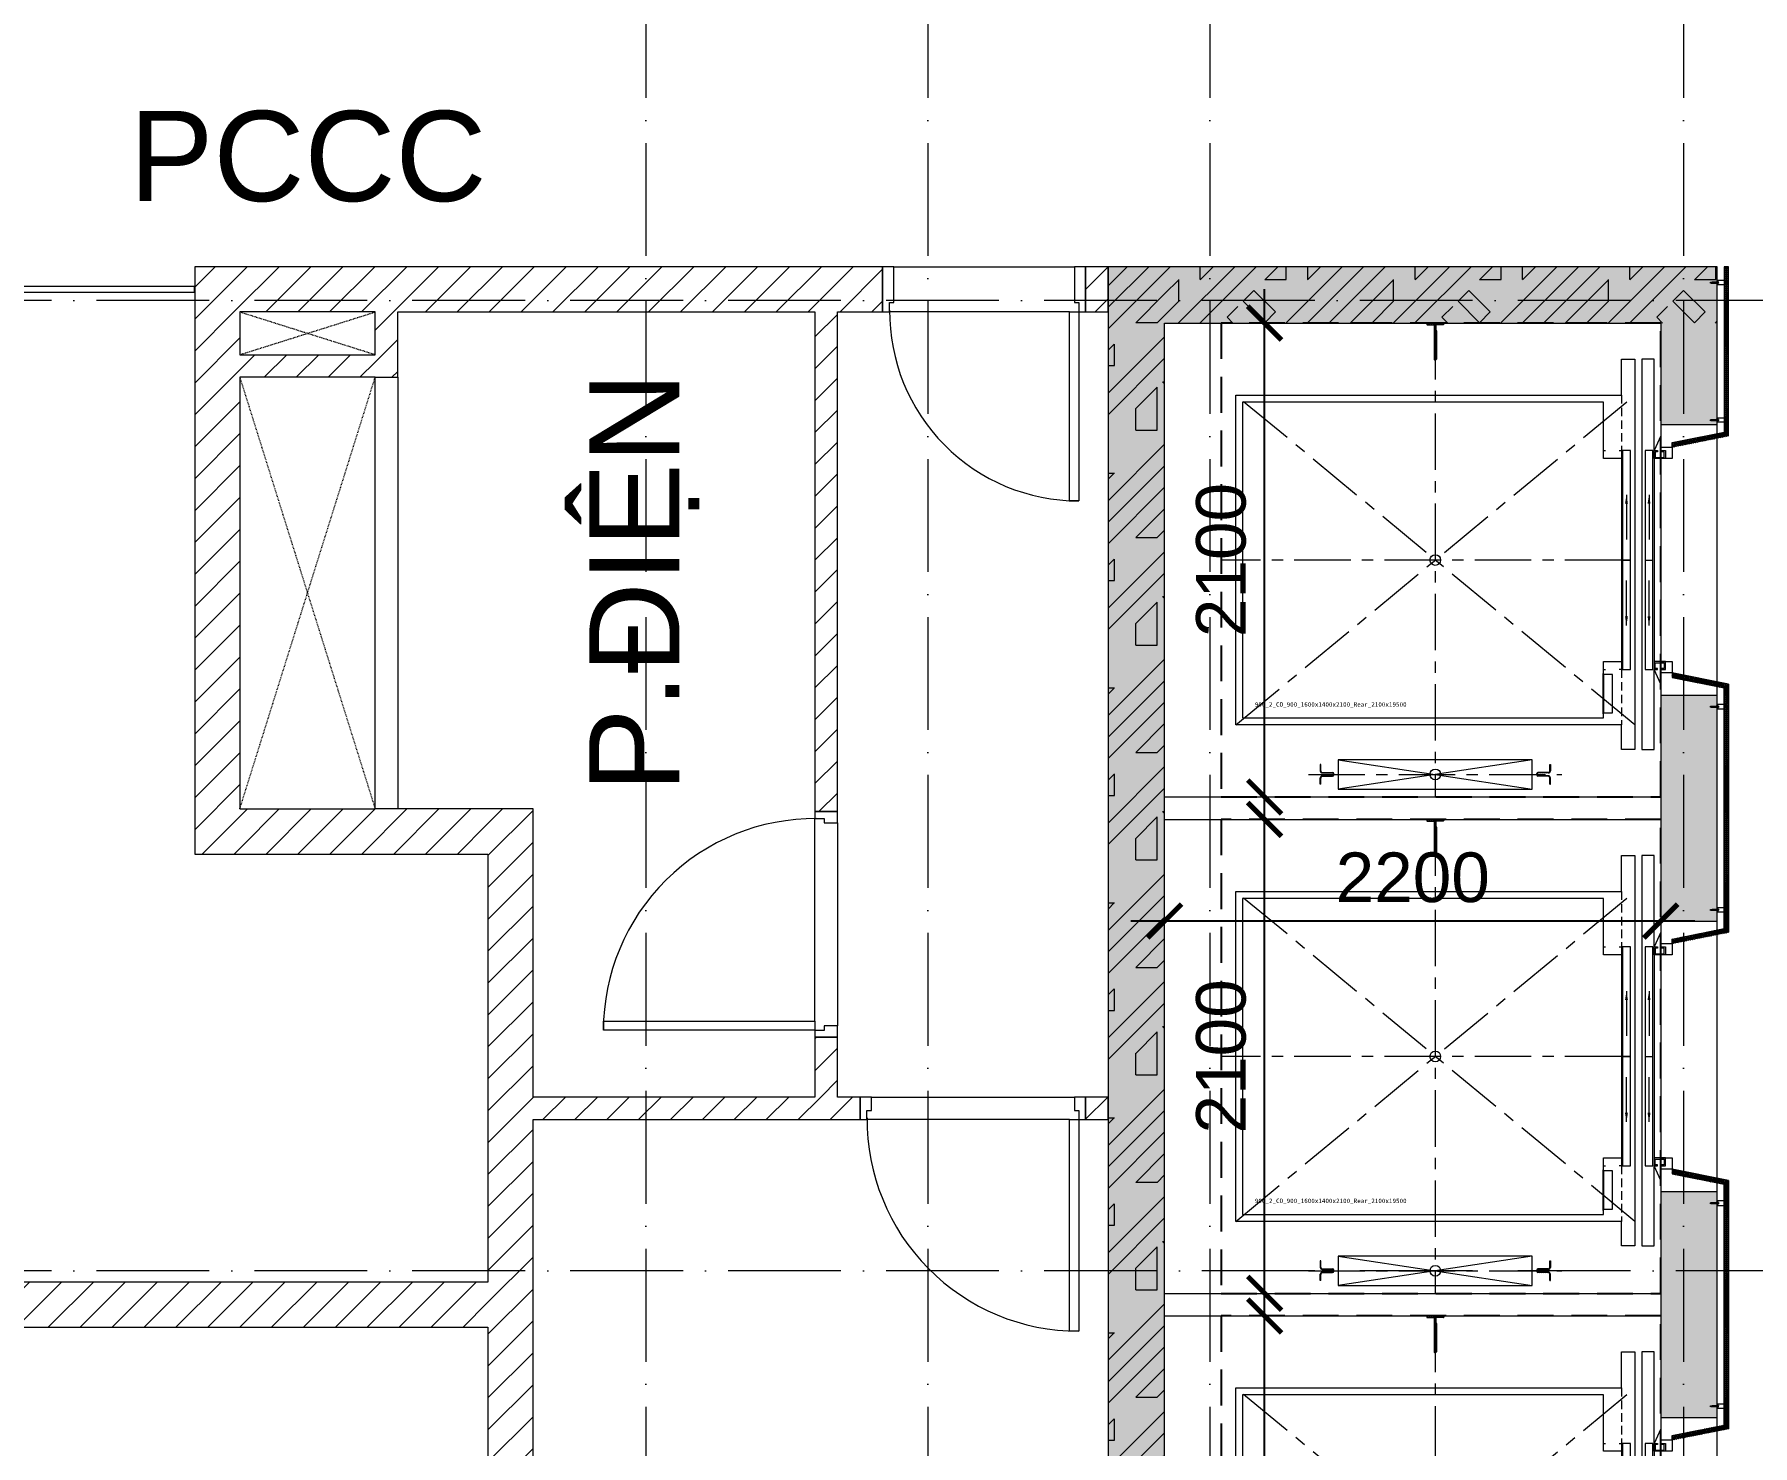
# Model space of a CAD drawing. Header units: millimetres. Extents: x -55734 to 110735, y -16086 to 119028.
# Drawn here: x 20740 to 28357, y 26075 to 32330 of the extents above; entities that cross this region are included whole.
import ezdxf

# ---------------------------------------------------------------- set-up
doc = ezdxf.new("R2010")
doc.units = ezdxf.units.MM
for name, pattern in [('CENTERX2', [4, 2.5, -0.5, 0.5, -0.5]), ('Dash', [6.35, 3.175, -3.175]), ('Grid Line', [14, 10, -2, 0, -2]), ('HIDDEN', [0.375, 0.25, -0.125]), ('HIDDEN2', [4.7625, 3.175, -1.5875])]:
    doc.linetypes.add(name, pattern=pattern)
for name, color, linetype, lineweight in [('A-DETL-GENF', 31, 'Continuous', 5), ('A-DETL-GENF-HDLN', 161, 'Dash', 5), ('CHU', 181, 'Continuous', 5), ('CUA', 31, 'Continuous', 9), ('GRA', 211, 'Continuous', 9), ('HATCH-TUONG', 152, 'Continuous', 9), ('KINH', 152, 'Continuous', 5), ('LAT-GACH', 140, 'Continuous', 13), ('NET THAY 2', 55, 'Continuous', 5), ('NET-CAT', 3, 'Continuous', 9), ('NET-THAY', 2, 'Continuous', 9), ('THIET-BI-1', 26, 'Continuous', 5), ('TRUC', 225, 'Continuous', 5)]:
    doc.layers.add(name, color=color, linetype=linetype, lineweight=lineweight)
doc.styles.add('Arial_1', font='arial.ttf', dxfattribs={"height": 400})
doc.styles.add('hoistway plan', font='chhbg.shx', dxfattribs={"height": 45})
doc.styles.add('TA1', font='arial.ttf')
doc.dimstyles.new('D_100', dxfattribs={"dimtxt": 220, "dimasz": 150, "dimexe": 150, "dimexo": 150, "dimgap": 80, "dimtad": 1, "dimdec": 0, "dimzin": 9, "dimtxsty": 'TA1', "dimblk": 'ARCHTICK', "dimcen": 1, "dimdle": 150, "dimclrd": 256, "dimclre": 256, "dimclrt": 7, "dimadec": 0, "dimazin": 0, "dimtfac": 1, "dimtdec": 0, "dimtix": 1, "dimtmove": 1, "dimatfit": 3, "dimfxl": 1, "dimtolj": 1, "dimtzin": 0, "dimlwd": -1, "dimlwe": -1, "dimarcsym": 0})
doc.dimstyles.new('hoistway plan', dxfattribs={"dimtxt": 45, "dimasz": 17, "dimexe": 15, "dimexo": 20, "dimgap": 25, "dimtad": 1, "dimdec": 0, "dimzin": 0, "dimdsep": 46, "dimtxsty": 'hoistway plan', "dimblk": 'DOT', "dimcen": 50, "dimclrd": 8, "dimclre": 8, "dimclrt": 3, "dimadec": 0, "dimazin": 0, "dimtfac": 1, "dimtdec": 0, "dimtmove": 1, "dimatfit": 3, "dimfxl": 1, "dimtolj": 1, "dimtzin": 0, "dimarcsym": 0})
pattern_1 = [(45, (95.25, 0), (-476.246, 476.246), []), (45, (190.5, 0), (-476.246, 476.246), []), (45, (0, 0), (-476.246, 476.246), []), (45, (476.25, 0), (-476.246, 476.246), []), (45, (571.5, 0), (-476.246, 476.246), []), (0, (381, 95.25), (0, 952.5), [95.25, -857.25]), (0, (476.25, 190.5), (0, 952.5), [95.25, -857.25]), (45, (381, 95.25), (0, 952.491), [134.683, -1212.342]), (45, (476.25, 95.25), (0, 952.491), [134.683, -1212.342]), (0, (381, 95.25), (0, 952.5), [95.25, -857.25]), (90, (-95.25, 95.25), (-952.5, 6e-14), [95.25, -857.25]), (90, (0, 95.25), (-952.5, 6e-14), [190.5, -762]), (45, (-95.25, 190.5), (0, 952.491), [134.683, -1212.342]), (90, (762, 381), (-952.5, 6e-14), [95.25, -857.25]), (0, (666.75, 381), (0, 952.5), [95.25, -857.25]), (45, (666.75, 381), (0, 952.491), [134.683, -1212.342]), (0, (857.25, 95.25), (0, 952.5), [95.25, -857.25]), (0, (857.25, 571.5), (0, 952.5), [95.25, -857.25]), (90, (1047.75, 666.75), (-952.5, 6e-14), [95.25, -857.25]), (45, (857.25, 571.5), (0, 952.491), [269.367, -1077.658]), (45, (952.5, 571.5), (0, 952.491), [134.683, -1212.342]), (45, (1143, 762), (0, 952.491), [134.683, -1212.342]), (0, (1143, 857.25), (0, 952.5), [95.25, -857.25]), (90, (1143, 762), (-952.5, 6e-14), [95.25, -857.25]), (0, (476.25, 762), (0, 952.5), [95.25, -857.25]), (0, (666.75, 857.25), (0, 952.5), [95.25, -857.25]), (90, (571.5, 762), (-952.5, 6e-14), [95.25, -857.25]), (90, (666.75, 762), (-952.5, 6e-14), [95.25, -857.25]), (45, (476.25, 762), (0, 952.491), [134.683, -1212.342]), (45, (666.75, 762), (0, 952.491), [134.683, -1212.342]), (135, (119, 214.8), (-952.491, 6e-14), [134.683, -1212.342]), (135, (238.1, 333.4), (-952.491, 6e-14), [134.683, -1212.342]), (135, (309.56, 404.8), (-952.491, 6e-14), [134.683, -1212.342]), (135, (333.4, 428.6), (-952.491, 6e-14), [134.683, -1212.342]), (135, (381, 476.25), (-952.491, 6e-14), [134.683, -1212.342]), (135, (404.8, 500.06), (-952.491, 6e-14), [134.683, -1212.342]), (135, (476.25, 571.5), (-952.491, 6e-14), [134.683, -1212.342]), (135, (523.9, 619.1), (-952.491, 6e-14), [134.683, -1212.342]), (45, (119, 214.8), (0, 952.491), [95.25, -1251.775]), (45, (238.1, 333.4), (0, 952.491), [67.36, -1279.665]), (45, (404.8, 500.06), (0, 952.491), [67.36, -1279.665]), (45, (309.56, 595.3), (0, 952.491), [67.36, -1279.665]), (45, (476.25, 571.5), (0, 952.491), [67.36, -1279.665]), (45, (381, 666.75), (0, 952.491), [67.36, -1279.665]), (0, (24.2, 309.5), (0, 952.5), [190.043, -762.457]), (0, (238.1, 523.9), (0, 952.5), [95.25, -857.25])]
pattern_2 = [(225, (281291.963, 17264.836), (4.41941738, -4.41941738), []), (315, (281291.963, 17264.836), (4.41941738, 4.41941738), [])]
pattern_3 = [(240.2551187, (159143.5025, 32413.0964), (5.42651964, -3.10086836), []), (330.2551187, (159143.5025, 32413.0964), (3.10086836, 5.42651964), [])]
pattern_4 = [(45, (0, 0), (-70.71068, 70.71068), [])]

# ---------------------------------------------------------------- blocks, each defined once
blk = doc.blocks.new('_DOT')
at = {"color": 0, "linetype": 'ByBlock'}
blk.add_line((-0.5, 0), (-1, 0), dxfattribs=at)
at = {"color": 0, "linetype": 'ByBlock', "const_width": 0.5}
blk.add_lwpolyline([(-0.25, 0, 1), (0.25, 0, 1)], format="xyb", close=True, dxfattribs=at)
blk = doc.blocks.new('A$C1F5A74C7')
at = {"color": 0, "lineweight": 5}
for p, q in [((0, 10), (0, 12)), ((0, 10), (21, 10)), ((3, 8), (3, 10)), ((3, 5), (3, 7)), ((5, 91), (10, 94)), ((5, 91), (5, 29)), ((5, 91), (15, 91)), ((6, 78), (5, 75)), ((5, 75), (8, 75)), ((6, 72), (5, 69)), ((5, 69), (8, 69)), ((6, 66), (5, 63)), ((5, 63), (8, 63)), ((6, 60), (5, 57)), ((5, 57), (8, 57)), ((6, 54), (5, 51)), ((5, 51), (8, 51)), ((5, 49), (8, 49)), ((5, 10), (5, 29)), ((8, 5), (5, 5)), ((7, 80), (6, 78)), ((6, 78), (10, 78)), ((8, 73), (6, 72)), ((8, 67), (6, 66)), ((8, 61), (6, 60)), ((8, 55), (6, 54)), ((8, 82), (7, 80)), ((7, 81), (10, 81)), ((7, 80), (10, 80)), ((7, 29), (7, 76)), ((7, 10), (7, 31)), ((7, 9), (7, 10)), ((7, 5), (7, 8)), ((7, 5), (7, 5)), ((9, 84), (8, 82)), ((8, 83), (10, 83)), ((8, 73), (8, 75)), ((8, 69), (8, 67)), ((8, 61), (8, 63)), ((8, 57), (8, 55)), ((8, 51), (8, 49)), ((10, 87), (9, 85)), ((9, 85), (12, 86)), ((10, 5), (9, 5)), ((10, 99), (10, 11)), ((10, 94), (15, 91)), ((10, 87), (12, 85)), ((10, 41), (10, 80)), ((10, 78), (15, 78)), ((10, 41), (11, 41)), ((10, 13), (10, 0)), ((12, 5), (10, 5)), ((11, 84), (13, 84)), ((11, 81), (14, 82)), ((11, 41), (11, 80)), ((11, 80), (14, 80)), ((12, 84), (12, 83)), ((12, 73), (12, 75)), ((12, 75), (15, 75)), ((12, 73), (15, 72)), ((12, 69), (12, 67)), ((12, 69), (15, 69)), ((12, 67), (15, 66)), ((12, 61), (12, 63)), ((12, 63), (15, 63)), ((12, 61), (15, 60)), ((12, 57), (12, 55)), ((12, 57), (15, 57)), ((12, 55), (15, 54)), ((12, 49), (12, 51)), ((12, 51), (15, 51)), ((12, 49), (15, 49)), ((12, 5), (12, 5)), ((13, 82), (14, 80)), ((16, 5), (13, 5)), ((14, 80), (15, 78)), ((14, 29), (14, 76)), ((14, 10), (14, 31)), ((14, 9), (14, 10)), ((14, 5), (14, 8)), ((15, 91), (15, 29)), ((15, 78), (15, 75)), ((15, 72), (15, 69)), ((15, 66), (15, 63)), ((15, 60), (15, 57)), ((15, 54), (15, 51)), ((15, 10), (15, 29)), ((18, 10), (18, 8)), ((18, 7), (18, 5)), ((21, 10), (21, 12))]:
    blk.add_line(p, q, dxfattribs=at)
for centre, radius, start, end in [((5, 7), 2.77, 227.3489, 309.0524), ((10, 15), 10.9, 250.5292, 255.5659), ((10, 15), 10.9, 263.51, 276.4907), ((10, 15), 10.9, 284.1671, 289.4715), ((16, 7), 2.77, 230.845, 312.6565)]:
    blk.add_arc(centre, radius, start, end, dxfattribs=at)
blk = doc.blocks.new('*U121')
for p, q in [((11.2, 0), (10.7, 0)), ((11.7, 0), (11.2, 0)), ((12.4, 0), (12.2, 0)), ((14.1, 0), (12.9, 0)), ((14.1, 2.9), (14.1, 4)), ((14.1, 2.4), (14.1, 2.9)), ((14.1, 1.8), (14.1, 1.9)), ((14.1, 0), (14.1, 1.2)), ((14.1, 0), (14.1, -1.2)), ((14.1, 0), (15.4, 0)), ((15.9, 0), (16, 0)), ((16.6, 0), (17, 0)), ((17, 0), (18.1, 0)), ((47.7, 10), (47.7, -10)), ((14.1, -1.8), (14.1, -1.9)), ((14.1, -2.4), (14.1, -2.9)), ((14.1, -2.9), (14.1, -4))]:
    blk.add_line(p, q)
blk.add_lwpolyline([(50, 10), (9.5, 10, 0.414215), (7.5, 8), (7.5, -8, 0.414214), (9.5, -10), (50, -10)], format="xyb")
for radius in [2.9, 0.712]:
    blk.add_circle((14.1, 0), radius)
at = {"extrusion": (0, 0, -1), "xscale": 0.3999999999068677, "yscale": 0.3999999999068677, "zscale": -0.4, "rotation": 90.00000000000001}
blk.add_blockref('A$C1F5A74C7', (-42.8, -4.2), dxfattribs=at)
blk = doc.blocks.new('_ARCHTICK')
at = {"color": 0, "linetype": 'ByBlock', "const_width": 0.15}
blk.add_lwpolyline([(-0.5, -0.5), (0.5, 0.5)], dxfattribs=at)
blk = doc.blocks.new('*D123')
at = {"layer": 'Defpoints', "transparency": 16777216}
blk.add_line((28100.5, 28399.9), (25600.5, 28399.9), dxfattribs=at)
at = {"layer": 'Defpoints', "color": 0, "transparency": 16777216}
for p in [(25750.5, 28399.9), (25750.5, 28399.9), (27950.5, 28399.9)]:
    blk.add_point(p, dxfattribs=at)
at = {"layer": 'Defpoints', "transparency": 16777216, "xscale": 150, "yscale": 150, "zscale": 150}
for p, rotation in [((25750.5, 28399.9), 179.9999999999999), ((27950.5, 28399.9), 359.9999999999999)]:
    blk.add_blockref('_ARCHTICK', p, dxfattribs=dict(at, rotation=rotation))
at = {"layer": 'Defpoints', "color": 7, "transparency": 16777216, "insert": (26850.5, 28592.3), "char_height": 220, "attachment_point": 5, "style": 'TA1'}
blk.add_mtext('\\A1;2200', dxfattribs=at)
blk = doc.blocks.new('*D124')
at = {"layer": 'Defpoints', "transparency": 16777216}
blk.add_line((26193.9, 24399.9), (26193.9, 26799.9), dxfattribs=at)
at = {"layer": 'Defpoints', "color": 0, "transparency": 16777216}
for p in [(26193.9, 26649.9), (26193.9, 26649.9), (26193.9, 24549.9)]:
    blk.add_point(p, dxfattribs=at)
at = {"layer": 'Defpoints', "transparency": 16777216, "xscale": 150, "yscale": 150, "zscale": 150}
for p, rotation in [((26193.9, 26649.9), 89.9999999999999), ((26193.9, 24549.9), 269.9999999999999)]:
    blk.add_blockref('_ARCHTICK', p, dxfattribs=dict(at, rotation=rotation))
at = {"layer": 'Defpoints', "color": 7, "transparency": 16777216, "insert": (26001.5, 25599.9), "char_height": 220, "attachment_point": 5, "rotation": 90, "style": 'TA1'}
blk.add_mtext('\\A1;2100', dxfattribs=at)
blk = doc.blocks.new('*D125')
at = {"layer": 'Defpoints', "transparency": 16777216}
blk.add_line((26193.9, 26599.9), (26193.9, 28999.9), dxfattribs=at)
at = {"layer": 'Defpoints', "color": 0, "transparency": 16777216}
for p in [(26193.9, 28849.9), (26193.9, 28849.9), (26193.9, 26749.9)]:
    blk.add_point(p, dxfattribs=at)
at = {"layer": 'Defpoints', "transparency": 16777216, "xscale": 150, "yscale": 150, "zscale": 150}
for p, rotation in [((26193.9, 28849.9), 89.9999999999999), ((26193.9, 26749.9), 269.9999999999999)]:
    blk.add_blockref('_ARCHTICK', p, dxfattribs=dict(at, rotation=rotation))
at = {"layer": 'Defpoints', "color": 7, "transparency": 16777216, "insert": (26001.5, 27799.9), "char_height": 220, "attachment_point": 5, "rotation": 90, "style": 'TA1'}
blk.add_mtext('\\A1;2100', dxfattribs=at)
blk = doc.blocks.new('*D126')
at = {"layer": 'Defpoints', "transparency": 16777216}
blk.add_line((26193.9, 28799.9), (26193.9, 31199.9), dxfattribs=at)
at = {"layer": 'Defpoints', "color": 0, "transparency": 16777216}
for p in [(26193.9, 31049.9), (26193.9, 31049.9), (26193.9, 28949.9)]:
    blk.add_point(p, dxfattribs=at)
at = {"layer": 'Defpoints', "transparency": 16777216, "xscale": 150, "yscale": 150, "zscale": 150}
for p, rotation in [((26193.9, 31049.9), 89.9999999999999), ((26193.9, 28949.9), 269.9999999999999)]:
    blk.add_blockref('_ARCHTICK', p, dxfattribs=dict(at, rotation=rotation))
at = {"layer": 'Defpoints', "color": 7, "transparency": 16777216, "insert": (26001.5, 29999.9), "char_height": 220, "attachment_point": 5, "rotation": 90, "style": 'TA1'}
blk.add_mtext('\\A1;2100', dxfattribs=at)
blk = doc.blocks.new('System Panel - Glazed-532155-MẶT BẰNG TẦNG 1')
at = {"layer": 'KINH', "lineweight": 9}
for p, q in [((477.3, 12.7), (-477.3, 12.7)), ((-477.3, 12.7), (-477.3, -12.7)), ((477.3, -12.7), (477.3, 12.7)), ((-477.3, -12.7), (477.3, -12.7))]:
    blk.add_line(p, q, dxfattribs=at)
blk = doc.blocks.new('CUA 1 CANH MO - 2 - Type 1-364430-MẶT BẰNG TẦNG 1')
at = {"layer": 'CUA'}
for p, q in [((-317.5, 940.3), (-277.5, 940.3)), ((-317.5, 102.3), (-317.5, 940.3)), ((-277.5, 940.3), (-277.5, 102.3)), ((-277.5, 102.3), (-317.5, 102.3))]:
    blk.add_line(p, q, dxfattribs=at)
at = {"layer": 'CUA', "lineweight": 5}
for p, q in [((-318.5, 102.3), (-348.5, 102.3)), ((-348.5, 102.3), (-348.5, -97.7)), ((-318.5, 61.3), (-318.5, 102.3)), ((551.5, 102.3), (521.5, 102.3)), ((521.5, 102.3), (521.5, 61.3)), ((551.5, -97.7), (551.5, 102.3)), ((-298.5, 61.3), (-318.5, 61.3)), ((-298.5, -97.7), (-298.5, 61.3)), ((521.5, 61.3), (501.5, 61.3)), ((501.5, 61.3), (501.5, -97.7)), ((-348.5, -97.7), (-298.5, -97.7)), ((501.5, -97.7), (551.5, -97.7))]:
    blk.add_line(p, q, dxfattribs=at)
blk.add_arc((-317.5, 102.3), 838, 359.5, 90, dxfattribs=at)
blk = doc.blocks.new('CUA 1 CANH MO - 2 - Type 1000-558457-MẶT BẰNG TẦNG 1')
at = {"layer": 'CUA'}
for p, q in [((-367.5, 990.3), (-327.5, 990.3)), ((-367.5, 52.3), (-367.5, 990.3)), ((-327.5, 990.3), (-327.5, 52.3)), ((-327.5, 52.3), (-367.5, 52.3))]:
    blk.add_line(p, q, dxfattribs=at)
at = {"layer": 'CUA', "lineweight": 5}
for p, q in [((-368.5, 52.3), (-398.5, 52.3)), ((-398.5, 52.3), (-398.5, -47.7)), ((-368.5, 11.3), (-368.5, 52.3)), ((-348.5, 11.3), (-368.5, 11.3)), ((-348.5, -47.7), (-348.5, 11.3)), ((571.5, 11.3), (551.5, 11.3)), ((551.5, 11.3), (551.5, -47.7)), ((601.5, 52.3), (571.5, 52.3)), ((571.5, 52.3), (571.5, 11.3)), ((601.5, -47.7), (601.5, 52.3)), ((-398.5, -47.7), (-348.5, -47.7)), ((551.5, -47.7), (601.5, -47.7))]:
    blk.add_line(p, q, dxfattribs=at)
blk.add_arc((-367.5, 52.3), 938, 359.5, 90, dxfattribs=at)
blk = doc.blocks.new('CUA 1 CANH MO - 2 - Type 1000-558396-MẶT BẰNG TẦNG 1')
at = {"layer": 'CUA'}
for p, q in [((-367.5, 990.3), (-327.5, 990.3)), ((-367.5, 52.3), (-367.5, 990.3)), ((-327.5, 990.3), (-327.5, 52.3)), ((-327.5, 52.3), (-367.5, 52.3))]:
    blk.add_line(p, q, dxfattribs=at)
at = {"layer": 'CUA', "lineweight": 5}
for p, q in [((-368.5, 52.3), (-398.5, 52.3)), ((-398.5, 52.3), (-398.5, -47.7)), ((-368.5, 11.3), (-368.5, 52.3)), ((-348.5, 11.3), (-368.5, 11.3)), ((-348.5, -47.7), (-348.5, 11.3)), ((571.5, 11.3), (551.5, 11.3)), ((551.5, 11.3), (551.5, -47.7)), ((601.5, 52.3), (571.5, 52.3)), ((571.5, 52.3), (571.5, 11.3)), ((601.5, -47.7), (601.5, 52.3)), ((-398.5, -47.7), (-348.5, -47.7)), ((551.5, -47.7), (601.5, -47.7))]:
    blk.add_line(p, q, dxfattribs=at)
blk.add_arc((-367.5, 52.3), 938, 359.5, 90, dxfattribs=at)
blk = doc.blocks.new('Family1 - Family1-778216-MẶT BẰNG TẦNG 1')
at = {"layer": 'A-DETL-GENF'}
for p, q in [((600, 1913.1), (0, 1913.1)), ((0, 1913.1), (0, 0)), ((600, 0), (600, 1913.1)), ((0, 0), (600, 0))]:
    blk.add_line(p, q, dxfattribs=at)
at = {"layer": 'A-DETL-GENF-HDLN'}
for p, q in [((0, 1913.1), (600, 0.8)), ((0, 0), (600, 1912.3))]:
    blk.add_line(p, q, dxfattribs=at)
blk = doc.blocks.new('Family1 - Family1-819292-MẶT BẰNG TẦNG 1')
at = {"layer": 'A-DETL-GENF'}
for p, q in [((600, 190), (0, 190)), ((0, 190), (0, 0)), ((600, 0), (600, 190)), ((0, 0), (600, 0))]:
    blk.add_line(p, q, dxfattribs=at)
at = {"layer": 'A-DETL-GENF-HDLN'}
for p, q in [((0, 190), (600, 0.8)), ((0, 0), (600, 189.2))]:
    blk.add_line(p, q, dxfattribs=at)
blk = doc.blocks.new('P13_13_900_CO_900_1600x1350_Rear_2050x1910')
h = blk.add_hatch()
h.set_pattern_fill('ANSI31', color=256, scale=50, angle=90, style=0)
h.set_pattern_definition([(225, (-738.679, 3896.771), (-4.419417, 4.419417), [])])
h.paths.add_polyline_path([(-946.5, 2019.1, 0.227735), (-945.8, 2017.6, -0.227735), (-945, 2016), (-945, 1990, -0.414214), (-947, 1988), (-953, 1988, -0.414214), (-955, 1990), (-955, 2016, -0.227735), (-954.3, 2017.6, 0.227735), (-953.5, 2019.1), (-953.5, 2041, 0.414214), (-955.5, 2043), (-985.5, 2043, -0.414214), (-987.5, 2045), (-987.5, 2050), (-912.5, 2050), (-912.5, 2045, -0.414214), (-914.5, 2043), (-944.5, 2043, 0.414214), (-946.5, 2041)])
h = blk.add_hatch()
h.set_pattern_fill('ANSI31', color=256, scale=50, angle=90, style=0)
h.set_pattern_definition([(315, (-3335.6985, 52.7706), (-4.419417, -4.419417), [])])
h.paths.add_polyline_path([(-1460, 6.5), (-1458, 6.5), (-1458, 33.8, -0.414214), (-1450, 41.8), (-1405, 41.8, 0.414214), (-1400, 46.8), (-1400, 53.2, 0.414214), (-1405, 58.2), (-1450, 58.2, -0.414214), (-1458, 66.2), (-1458, 93.5), (-1460, 93.5), (-1460, 65.2, 0.414214), (-1451, 56.2), (-1406, 56.2, -0.414214), (-1402, 52.2), (-1402, 47.8, -0.414214), (-1406, 43.8), (-1451, 43.8, 0.414214), (-1460, 34.8)])
h = blk.add_hatch()
h.set_pattern_fill('ANSI31', color=256, scale=50, angle=90, style=0)
h.set_pattern_definition([(225, (1435.637, 52.7706), (4.419417, -4.419417), [])])
h.paths.add_polyline_path([(-440, 6.5), (-442, 6.5), (-442, 33.8, 0.414214), (-450, 41.8), (-495, 41.8, -0.414214), (-500, 46.8), (-500, 53.2, -0.414214), (-495, 58.2), (-450, 58.2, 0.414214), (-442, 66.2), (-442, 93.5), (-440, 93.5), (-440, 65.2, -0.414214), (-449, 56.2), (-494, 56.2, 0.414214), (-498, 52.2), (-498, 47.8, 0.414214), (-494, 43.8), (-449, 43.8, -0.414214), (-440, 34.8)])
for p, q in [((-987.5, 2050), (-912.5, 2050)), ((-987.5, 2050), (-987.5, 2045)), ((-985.5, 2043), (-955.5, 2043)), ((-955, 2016), (-955, 1890)), ((-953.5, 2019.1), (-953.5, 2041)), ((-946.5, 2019.1), (-946.5, 2041)), ((-945, 2016), (-945, 1890)), ((-914.5, 2043), (-944.5, 2043)), ((-912.5, 2050), (-912.5, 2045)), ((-953, 1888), (-947, 1888)), ((50, 1550), (20, 1485)), ((-205, 1485), (-195, 1485)), ((-125, 1450), (-125, 550)), ((-65, 1450), (-65, 550)), ((-65, 1450), (-65, 550)), ((-35, 1450), (-35, 550)), ((20, 1450), (20, 550)), ((-85, 1000), (-120, 1000)), ((-85, 1000), (-120, 1000)), ((-205, 515), (-195, 515)), ((50, 450), (20, 515)), ((-1458, 93.5), (-1460, 93.5)), ((-1460, 93.5), (-1460, 65.2)), ((-1458, 66.2), (-1458, 93.5)), ((-442, 66.2), (-442, 93.5)), ((-442, 93.5), (-440, 93.5)), ((-440, 93.5), (-440, 65.2)), ((-1460, 6.5), (-1460, 34.8)), ((-1458, 6.5), (-1460, 6.5)), ((-1458, 6.5), (-1458, 33.8)), ((-1451, 56.2), (-1406, 56.2)), ((-1451, 43.8), (-1406, 43.8)), ((-1450, 58.2), (-1405, 58.2)), ((-1450, 41.8), (-1405, 41.8)), ((-1402, 47.8), (-1402, 52.2)), ((-1400, 46.8), (-1400, 53.2)), ((-500, 46.8), (-500, 53.2)), ((-498, 47.8), (-498, 52.2)), ((-450, 58.2), (-495, 58.2)), ((-450, 41.8), (-495, 41.8)), ((-449, 56.2), (-494, 56.2)), ((-449, 43.8), (-494, 43.8)), ((-442, 6.5), (-442, 33.8)), ((-442, 6.5), (-440, 6.5)), ((-440, 6.5), (-440, 34.8))]:
    blk.add_line(p, q)
at = {"linetype": 'CENTERX2', "ltscale": 100}
for p, q in [((-950, 2050), (-950, -50)), ((-1835, 269), (-65, 1731)), ((-65, 269), (-1835, 1731)), ((-125, 1000), (-1900, 1000)), ((-1511.8, 50), (-389.2, 50))]:
    blk.add_line(p, q, dxfattribs=at)
at = {"linetype": 'HIDDEN', "ltscale": 150}
for p, q in [((-125, 1731), (-125, 1485)), ((-125, 515), (-125, 269))]:
    blk.add_line(p, q, dxfattribs=at)
at = {"ltscale": 100}
for p, q in [((-520, 115), (-1380, -15)), ((-1380, 115), (-520, -15))]:
    blk.add_line(p, q, dxfattribs=at)
for points in [[(-65, 550), (-65, 160), (-125, 160), (-125, 269), (-1835, 269), (-1835, 1731), (-125, 1731), (-125, 1890), (-65, 1890), (-65, 1890)], [(-65, 1890), (-65, 1450)], [(20, 1472.9), (20, 1890), (-35, 1890), (-35, 1450)], [(-135, 1485), (-125, 1485), (-125, 1450), (-205, 1450), (-205, 1485), (-205, 1700), (-1805, 1700), (-1805, 300), (-205, 300), (-205, 515), (-205, 550), (-125, 550), (-125, 515), (-135, 515)], [(-120, 1000), (-85, 1000), (-85, 1485), (-120, 1485), (-120, 515), (-85, 515), (-85, 1000)], [(-20, 1000), (15, 1000), (15, 1485), (-20, 1485), (-20, 515), (15, 515), (15, 1000)], [(70, 1485), (70, 1450), (20, 1450), (20, 1485), (35, 1485), (35, 1480), (25, 1480), (25, 1455), (65, 1455), (65, 1480), (55, 1480), (55, 1485), (70, 1485)], [(-35, 550), (-35, 160), (20, 160), (20, 515)], [(70, 515), (70, 550), (20, 550), (20, 515), (35, 515), (35, 520), (25, 520), (25, 545), (65, 545), (65, 520), (55, 520), (55, 515), (70, 515)]]:
    blk.add_lwpolyline(points)
for points in [[(50, 1450), (50, 1500), (100, 1500), (100, 1450)], [(50, 500), (50, 550), (100, 550), (100, 500)], [(-205, 317.8), (-205, 497.8), (-207, 497.8), (-207, 317.8)], [(-165, 322.8), (-165, 492.8), (-205, 492.8), (-205, 322.8)], [(-520, 115), (-1380, 115), (-1380, -15), (-520, -15)]]:
    blk.add_lwpolyline(points, close=True)
for centre in [(-950, 1000), (-950, 50)]:
    blk.add_circle(centre, 23.8, dxfattribs=at)
for centre, radius, start, end in [((-985.5, 2045), 2, 180, 270), ((-955.5, 2041), 2, 0, 90), ((-953, 2016), 2, 128.68219, 180), ((-955.5, 2019.1), 2, 308.68219, 0), ((-944.5, 2041), 2, 90, 180), ((-944.5, 2019.1), 2, 180, 231.31781), ((-947, 2016), 2, 0, 51.31781), ((-914.5, 2045), 2, 270, 0), ((-953, 1890), 2, 180, 270), ((-947, 1890), 2, 270, 0), ((-1451, 65.2), 9, 180, 270), ((-1451, 34.8), 9, 90, 180), ((-1450, 66.2), 8, 180, 270), ((-1450, 33.8), 8, 90, 180), ((-1406, 52.2), 4, 0, 90), ((-1406, 47.8), 4, 270, 0), ((-1405, 53.2), 5, 0, 90), ((-1405, 46.8), 5, 270, 0), ((-495, 53.2), 5, 90, 180), ((-495, 46.8), 5, 180, 270), ((-494, 52.2), 4, 90, 180), ((-494, 47.8), 4, 180, 270), ((-450, 66.2), 8, 270, 0), ((-450, 33.8), 8, 0, 90), ((-449, 65.2), 9, 270, 0), ((-449, 34.8), 9, 0, 90)]:
    blk.add_arc(centre, radius, start, end)
at = {"layer": 'Defpoints', "linetype": 'HIDDEN2', "ltscale": 50}
blk.add_lwpolyline([(-1900, -50), (50, -50), (50, 2050), (-1900, 2050)], close=True, dxfattribs=at)
at = {"layer": 'Defpoints'}
blk.add_text('900_2_CO_900_1600x1400x2100_Rear_2100x19500', height=20, dxfattribs=at).set_placement((-1750, 350))
for points in [[(-102.5, 1289.7), (-102.5, 1091.3)], [(-2.5, 1289.7), (-2.5, 1091.3)], [(-102.5, 710.3), (-102.5, 908.7)], [(-2.5, 710.3), (-2.5, 908.7)]]:
    blk.add_leader(points, dimstyle='hoistway plan', override={"dimasz": 40, "dimtad": 0, "dimclrd": 256})
blk = doc.blocks.new('A$C18732D84')
at = {"layer": 'GRA', "transparency": 33554687}
h = blk.add_hatch(dxfattribs=at)
h.set_pattern_fill('ANSI37', color=159, scale=50, angle=180, style=0)
h.set_pattern_definition(pattern_2)
h.paths.add_polyline_path([(5500, 14000), (5500, 14750), (5480, 14750), (5480, 14016.4)])
h = blk.add_hatch(dxfattribs=at)
h.set_pattern_fill('ANSI37', color=159, scale=50, angle=555.25512, style=0)
h.set_pattern_definition(pattern_3)
h.paths.add_polyline_path([(5500, 14000), (5250, 13950), (5250, 13970.4), (5480, 14016.4)])
h = blk.add_hatch(dxfattribs=at)
h.set_pattern_fill('ANSI37', color=159, scale=50, angle=555.25512, style=0)
h.set_pattern_definition(pattern_3)
h.paths.add_polyline_path([(5500, 12900), (5250, 12950), (5250, 12929.6), (5480, 12883.6)])
h = blk.add_hatch(dxfattribs=at)
h.set_pattern_fill('ANSI37', color=159, scale=50, angle=180, style=0)
h.set_pattern_definition(pattern_2)
h.paths.add_polyline_path([(5500, 12900), (5500, 11800), (5480, 11816.4), (5480, 12883.6)])
h = blk.add_hatch(dxfattribs=at)
h.set_pattern_fill('ANSI37', color=159, scale=50, angle=555.25512, style=0)
h.set_pattern_definition(pattern_3)
h.paths.add_polyline_path([(5500, 11800), (5250, 11750), (5250, 11770.4), (5480, 11816.4)])
h = blk.add_hatch(dxfattribs=at)
h.set_pattern_fill('ANSI37', color=159, scale=50, angle=555.25512, style=0)
h.set_pattern_definition([(240.2551187, (159143.5025, 30213.0964), (5.42651964, -3.10086836), []), (330.2551187, (159143.5025, 30213.0964), (3.10086836, 5.42651964), [])])
h.paths.add_polyline_path([(5500, 10700), (5250, 10750), (5250, 10729.6), (5480, 10683.6)])
h = blk.add_hatch(dxfattribs=at)
h.set_pattern_fill('ANSI37', color=159, scale=50, angle=180, style=0)
h.set_pattern_definition([(225, (281291.963, 15064.836), (4.41941738, -4.41941738), []), (315, (281291.963, 15064.836), (4.41941738, 4.41941738), [])])
h.paths.add_polyline_path([(5500, 10700), (5500, 9600), (5480, 9616.4), (5480, 10683.6)])
h = blk.add_hatch(dxfattribs=at)
h.set_pattern_fill('ANSI37', color=159, scale=50, angle=555.25512, style=0)
h.set_pattern_definition([(240.2551187, (159143.5025, 28013.0964), (5.42651964, -3.10086836), []), (330.2551187, (159143.5025, 28013.0964), (3.10086836, 5.42651964), [])])
h.paths.add_polyline_path([(5500, 9600), (5250, 9550), (5250, 9570.4), (5480, 9616.4)])
at = {"layer": 'NET-CAT'}
h = blk.add_hatch(color=256, dxfattribs=at)
h.dxf.hatch_style = 1
h.paths.add_polyline_path([(5450, 10650), (5200, 10650), (5200, 9650), (5450, 9650)], flags=17)
h.paths.add_polyline_path([(5450, 12850), (5200, 12850), (5200, 11850), (5450, 11850)], flags=17)
h.paths.add_polyline_path([(5450, 8450), (5200, 8450), (5200, 7450), (5450, 7450)], flags=17)
h.paths.add_polyline_path([(5450, 6250), (5200, 6250), (5200, 5800), (3000, 5800), (3000, 14500), (5200, 14500), (5200, 14050), (5450, 14050), (5450, 14750), (2750, 14750), (2750, 7850), (2350, 7850), (2350, 7600), (2750, 7600), (2750, 5800), (950, 5800), (950, 7600), (1350, 7600), (1350, 7850), (700, 7850), (700, 5800), (0, 5800), (0, 0), (4150, 0), (4150, 250), (250, 250), (250, 2750), (5450, 2750), (5450, 3000), (3200, 3000), (3200, 3875), (2950, 3875), (2950, 3000), (250, 3000), (250, 5550), (2950, 5550), (2950, 5075), (3200, 5075), (3200, 5550), (5450, 5550)])
at = {"layer": 'GRA'}
for points in [[(5500, 14000), (5500, 14750), (5480, 14750), (5480, 14016.4)], [(5500, 14000), (5250, 13950), (5250, 13970.4), (5480, 14016.4)], [(5500, 12900), (5250, 12950), (5250, 12929.6), (5480, 12883.6)], [(5500, 12900), (5500, 11800), (5480, 11816.4), (5480, 12883.6)], [(5500, 11800), (5250, 11750), (5250, 11770.4), (5480, 11816.4)], [(5500, 11800), (5250, 11750), (5250, 11770.4), (5480, 11816.4)], [(5500, 10700), (5250, 10750), (5250, 10729.6), (5480, 10683.6)], [(5500, 10700), (5500, 9600), (5480, 9616.4), (5480, 10683.6)], [(5500, 9600), (5250, 9550), (5250, 9570.4), (5480, 9616.4)]]:
    blk.add_lwpolyline(points, close=True, dxfattribs=at)
at = {"layer": 'LAT-GACH'}
for p, q in [((5450, 12910), (5450, 14050)), ((5200, 13900), (5200, 13000)), ((5450, 10710), (5450, 11850)), ((5200, 11700), (5200, 10800)), ((5450, 8510), (5450, 9650))]:
    blk.add_line(p, q, dxfattribs=at)
at = {"layer": 'NET THAY 2'}
for p, q in [((3000, 12400), (5200, 12400)), ((3000, 12300), (5200, 12300)), ((3000, 10200), (5200, 10200)), ((3000, 10100), (5200, 10100))]:
    blk.add_line(p, q, dxfattribs=at)
at = {"layer": 'NET-CAT'}
blk.add_lwpolyline([(3000, 5800), (3000, 14500), (5200, 14500), (5200, 14050), (5450, 14050), (5450, 14750), (2750, 14750), (2750, 7850), (2350, 7850), (2350, 7600), (2750, 7600), (2750, 5800)], dxfattribs=at)
for points in [[(5450, 12850), (5200, 12850), (5200, 11850), (5450, 11850)], [(5450, 10650), (5200, 10650), (5200, 9650), (5450, 9650)]]:
    blk.add_lwpolyline(points, close=True, dxfattribs=at)
at = {"layer": 'GRA', "xscale": -1}
for p in [(5500, 14680), (5500, 14070.4), (5500, 11900), (5500, 9700)]:
    blk.add_blockref('*U121', p, dxfattribs=at)
at = {"layer": 'GRA', "rotation": 180}
for p in [(5500, 12800), (5500, 10600)]:
    blk.add_blockref('*U121', p, dxfattribs=at)
at = {"layer": 'GRA', "xscale": -1, "rotation": 359.9999999999978}
for p in [(5500, 11900), (5500, 9700)]:
    blk.add_blockref('*U121', p, dxfattribs=at)
at = {"layer": 'THIET-BI-1'}
for p in [(5150, 12450), (5150, 10250), (5150, 8050)]:
    blk.add_blockref('P13_13_900_CO_900_1600x1350_Rear_2050x1910', p, dxfattribs=at)
at = {"layer": 'Defpoints'}
for base, p1, p2, picture, middle in [((3443.3, 14500), (3443.3, 12400), (3443.3, 14500), '*D126', (3251, 13450)), ((3443.3, 12300), (3443.3, 10200), (3443.3, 12300), '*D125', (3251, 11250)), ((3443.3, 10100), (3443.3, 8000), (3443.3, 10100), '*D124', (3251, 9050))]:
    dim = blk.add_linear_dim(base=base, p1=p1, p2=p2, angle=90, dimstyle='D_100', dxfattribs=at)
    dim.commit()
    dim.dimension.update_dxf_attribs({"geometry": picture, "text_midpoint": middle, "insert": (-22750.5, -16549.9)})
dim = blk.add_linear_dim(base=(3000, 11850), p1=(5200, 11850), p2=(3000, 11850), dimstyle='D_100', dxfattribs=at)
dim.commit()
dim.dimension.update_dxf_attribs({"geometry": '*D123', "text_midpoint": (4100, 12042.3), "insert": (-22750.5, -16549.9)})
blk = doc.blocks.new('ALC1807-ASCENT PLAZA-KET CAU 1_rvt-1-MẶT BẰNG TẦNG 1')
blk.add_blockref('A$C18732D84', (22750.5, 16549.9))

msp = doc.modelspace()

# ---------------------------------------------------------------- hatches: boundary and pattern name
at = {"layer": 'HATCH-TUONG', "lineweight": 5}
h = msp.add_hatch(dxfattribs=at)
h.set_pattern_fill('FP_2', color=256, style=0, pattern_type=2)
h.set_pattern_definition(pattern_4)
h.paths.add_polyline_path([(25500.5, 31099.9), (25500.5, 31299.9), (25400.5, 31299.9), (25400.5, 31099.9)], flags=0)
h.paths.add_polyline_path([(23482.6, 31099.9), (24500.5, 31099.9), (24500.5, 31299.9), (21450.5, 31299.9), (21450.5, 31099.9), (22350.5, 31099.9)], flags=0)
h = msp.add_hatch(dxfattribs=at)
h.set_pattern_fill('FP_1', color=256, style=0, pattern_type=2)
h.set_pattern_definition(pattern_1)
h.paths.add_polyline_path([(25750.5, 22449.9), (25750.5, 31299.9), (25500.5, 31299.9), (25500.5, 22449.9)], flags=0)
h = msp.add_hatch(dxfattribs=at)
h.set_pattern_fill('FP_1', color=256, style=0, pattern_type=2)
h.set_pattern_definition(pattern_1)
h.paths.add_polyline_path([(27950.5, 31049.9), (28200.5, 31049.9), (28200.5, 31299.9), (25750.5, 31299.9), (25750.5, 31049.9), (26335.7, 31049.9)], flags=0)
h = msp.add_hatch(dxfattribs=at)
h.set_pattern_fill('FP_2', color=256, style=0, pattern_type=2)
h.set_pattern_definition(pattern_4)
h.paths.add_polyline_path([(21650.5, 28696.8), (21650.5, 31099.9), (21450.5, 31099.9), (21450.5, 28696.8)], flags=0)
h = msp.add_hatch(dxfattribs=at)
h.set_pattern_fill('FP_2', color=256, style=0, pattern_type=2)
h.set_pattern_definition(pattern_4)
h.paths.add_polyline_path([(22350.5, 30809.9), (22350.5, 31099.9), (22250.5, 31099.9), (22250.5, 30809.9)], flags=0)
h = msp.add_hatch(dxfattribs=at)
h.set_pattern_fill('FP_2', color=256, style=0, pattern_type=2)
h.set_pattern_definition(pattern_4)
h.paths.add_polyline_path([(24200.5, 27619.9), (24300.5, 27619.9), (24300.5, 27884.9), (24200.5, 27884.9)], flags=0)
h.paths.add_polyline_path([(24300.5, 28884.9), (24300.5, 31099.9), (24200.5, 31099.9), (24200.5, 28884.9)], flags=0)
h = msp.add_hatch(dxfattribs=at)
h.set_pattern_fill('FP_2', color=256, style=0, pattern_type=2)
h.set_pattern_definition(pattern_4)
h.paths.add_polyline_path([(22250.5, 30809.9), (22250.5, 30909.9), (21650.5, 30909.9), (21650.5, 30809.9)], flags=0)
h = msp.add_hatch(dxfattribs=at)
h.set_pattern_fill('FP_2', color=256, style=0, pattern_type=2)
h.set_pattern_definition(pattern_4)
h.paths.add_polyline_path([(21650.5, 28696.8), (22750.5, 28696.8), (22750.5, 28896.8), (21650.5, 28896.8)], flags=0)
h = msp.add_hatch(dxfattribs=at)
h.set_pattern_fill('FP_2', color=256, style=0, pattern_type=2)
h.set_pattern_definition(pattern_4)
h.paths.add_polyline_path([(22750.5, 22449.9), (22950.5, 22449.9), (22950.5, 28896.8), (22750.5, 28896.8), (22750.5, 26041.1)], flags=0)
h = msp.add_hatch(dxfattribs=at)
h.set_pattern_fill('FP_2', color=256, style=0, pattern_type=2)
h.set_pattern_definition(pattern_4)
h.paths.add_polyline_path([(25500.5, 27519.9), (25500.5, 27619.9), (25400.5, 27619.9), (25400.5, 27519.9)], flags=0)
h.paths.add_polyline_path([(24400.5, 27519.9), (24400.5, 27619.9), (22950.5, 27619.9), (22950.5, 27519.9), (23482.6, 27519.9)], flags=0)
h = msp.add_hatch(dxfattribs=at)
h.set_pattern_fill('FP_2', color=256, style=0, pattern_type=2)
h.set_pattern_definition(pattern_4)
h.paths.add_polyline_path([(22750.5, 26599.9), (22750.5, 26799.9), (10850.5, 26799.9), (10850.5, 26599.9), (20629.5, 26599.9)], flags=0)

# ---------------------------------------------------------------- linework, layer by layer
at = {"layer": 'NET-CAT', "lineweight": 15}
for p, q in [((24500.5, 31299.9), (21450.5, 31299.9)), ((21450.5, 31299.9), (21450.5, 31099.9)), ((24500.5, 31099.9), (24500.5, 31299.9)), ((25500.5, 31299.9), (25400.5, 31299.9)), ((25400.5, 31299.9), (25400.5, 31099.9)), ((25500.5, 31099.9), (25500.5, 31299.9)), ((21450.5, 31099.9), (21450.5, 28696.8)), ((22350.5, 31099.9), (24200.5, 31099.9)), ((22350.5, 30809.9), (22350.5, 31099.9)), ((24200.5, 31099.9), (24200.5, 28884.9)), ((24300.5, 31099.9), (24500.5, 31099.9)), ((24300.5, 28884.9), (24300.5, 31099.9)), ((25400.5, 31099.9), (25500.5, 31099.9)), ((22250.5, 30809.9), (22350.5, 30809.9)), ((22750.5, 28896.8), (22250.5, 28896.8)), ((22950.5, 28896.8), (22750.5, 28896.8)), ((22950.5, 27619.9), (22950.5, 28896.8)), ((24200.5, 28884.9), (24300.5, 28884.9)), ((21450.5, 28696.8), (21650.5, 28696.8)), ((21650.5, 28696.8), (22750.5, 28696.8)), ((22750.5, 28696.8), (22750.5, 26799.9)), ((24200.5, 27884.9), (24200.5, 27619.9)), ((24300.5, 27884.9), (24200.5, 27884.9)), ((24300.5, 27619.9), (24300.5, 27884.9)), ((24200.5, 27619.9), (22950.5, 27619.9)), ((24400.5, 27619.9), (24300.5, 27619.9)), ((24400.5, 27519.9), (24400.5, 27619.9)), ((25500.5, 27619.9), (25400.5, 27619.9)), ((25400.5, 27619.9), (25400.5, 27519.9)), ((25500.5, 27519.9), (25500.5, 27619.9)), ((22950.5, 22449.9), (22950.5, 27519.9)), ((22950.5, 27519.9), (24400.5, 27519.9)), ((25400.5, 27519.9), (25500.5, 27519.9)), ((22750.5, 26799.9), (10850.5, 26799.9)), ((10850.5, 26599.9), (22750.5, 26599.9)), ((22750.5, 26599.9), (22750.5, 22449.9))]:
    msp.add_line(p, q, dxfattribs=at)
at = {"layer": 'NET-CAT'}
for p, q in [((25500.5, 31299.9), (25500.5, 24499.9)), ((28200.5, 31299.9), (25500.5, 31299.9)), ((28200.5, 22199.9), (28200.5, 31299.9)), ((25750.5, 22449.9), (25750.5, 31049.9)), ((25750.5, 31049.9), (27950.5, 31049.9)), ((27950.5, 31049.9), (27950.5, 22449.9))]:
    msp.add_line(p, q, dxfattribs=at)
at = {"layer": 'NET-THAY'}
for p, q in [((24550.5, 31299.9), (25350.5, 31299.9)), ((25329.5, 31099.9), (24530.5, 31099.9)), ((22350.5, 30809.9), (22350.5, 28896.8)), ((24200.5, 27955.9), (24200.5, 28854.9)), ((24300.5, 28834.9), (24300.5, 27934.9)), ((24450.5, 27619.9), (25350.5, 27619.9)), ((25329.5, 27519.9), (24430.5, 27519.9))]:
    msp.add_line(p, q, dxfattribs=at)
at = {"layer": 'TRUC', "linetype": 'Grid Line', "ltscale": 50}
for p, q in [((23450.5, 47249.9), (23450.5, -9494.1)), ((24700.5, 47249.9), (24700.5, -12161.6)), ((25950.5, 47249.9), (25950.5, -9494.1)), ((28050.5, 47249.9), (28050.5, -12161.6)), ((48819.1, 31149.9), (-21659.5, 31149.9)), ((48819.1, 26849.9), (-19344.9, 26849.9))]:
    msp.add_line(p, q, dxfattribs=at)

# ---------------------------------------------------------------- block references
at = {"lineweight": 5}
for name, p in [('ALC1807-ASCENT PLAZA-KET CAU 1_rvt-1-MẶT BẰNG TẦNG 1', (0, 0)), ('Family1 - Family1-819292-MẶT BẰNG TẦNG 1', (21650.5, 30909.9)), ('Family1 - Family1-778216-MẶT BẰNG TẦNG 1', (21650.5, 28896.8))]:
    msp.add_blockref(name, p, dxfattribs=at)
at = {"lineweight": 9}
for name, p, rotation in [('CUA 1 CANH MO - 2 - Type 1-364430-MẶT BẰNG TẦNG 1', (25052, 31202.2), 180), ('CUA 1 CANH MO - 2 - Type 1000-558457-MẶT BẰNG TẦNG 1', (24252.8, 28283.4), 90), ('CUA 1 CANH MO - 2 - Type 1000-558396-MẶT BẰNG TẦNG 1', (25002, 27572.2), 180)]:
    msp.add_blockref(name, p, dxfattribs=dict(at, rotation=rotation))
msp.add_blockref('System Panel - Glazed-532155-MẶT BẰNG TẦNG 1', (20973.1, 31199.9), dxfattribs=at)

# ---------------------------------------------------------------- texts
at = {"layer": 'CHU', "color": 7, "insert": (21160.9, 31990.6), "char_height": 400, "width": 1644.28, "attachment_point": 1, "line_spacing_factor": 0.936439, "style": 'Arial_1'}
msp.add_mtext('\\pt2540,5080,7620,10160,12700,15240,17780,20320,22860,25400,27940,30480,33020,35560,38100,40640,43180,45720,48260,50800,53340,55880,58420,60960,63500,66040,68580,71120,73660,76200,78740,81280;PCCC', dxfattribs=at)
at = {"layer": 'CHU', "color": 7, "insert": (23199.6, 28969.7), "char_height": 400, "width": 1937.18, "attachment_point": 1, "rotation": 90, "line_spacing_factor": 0.936439, "style": 'Arial_1'}
msp.add_mtext('\\pt2540,5080,7620,10160,12700,15240,17780,20320,22860,25400,27940,30480,33020,35560,38100,40640,43180,45720,48260,50800,53340,55880,58420,60960,63500,66040,68580,71120,73660,76200,78740,81280;P.ĐIỆN', dxfattribs=at)

doc.saveas('drawing.dxf')
